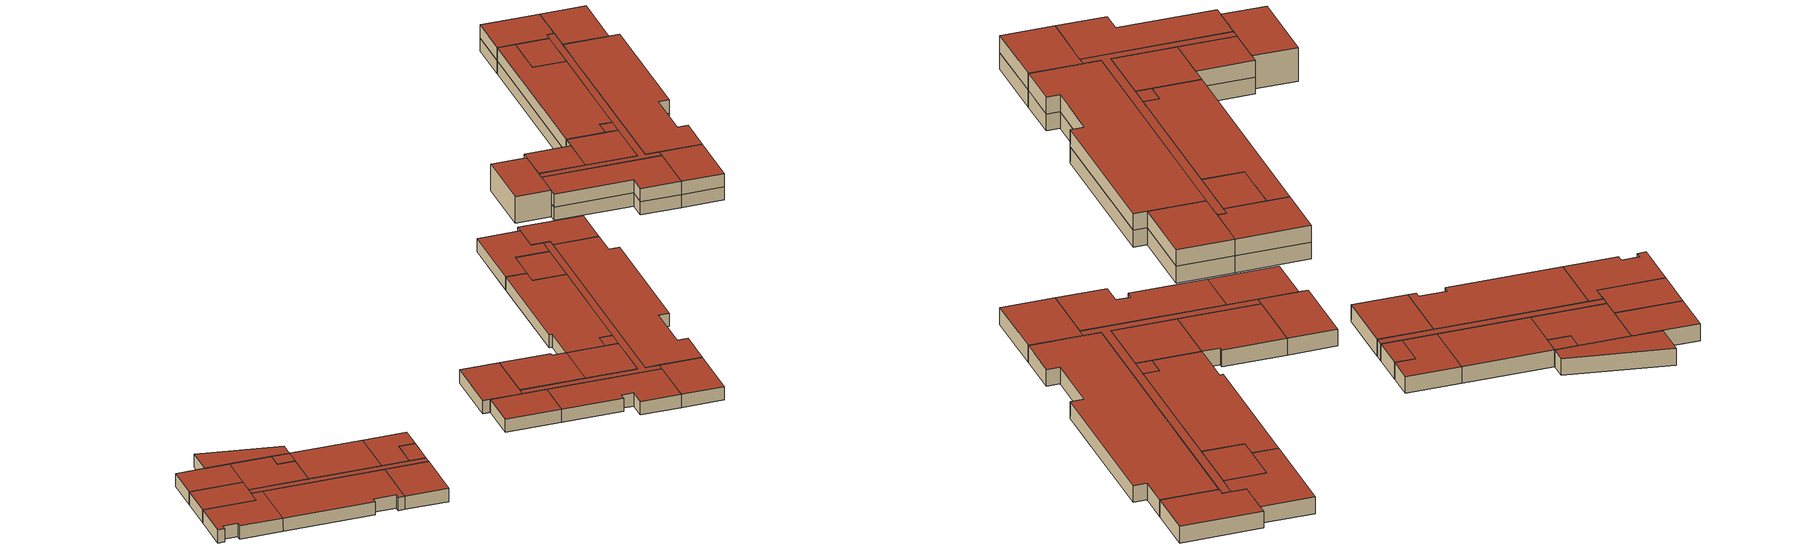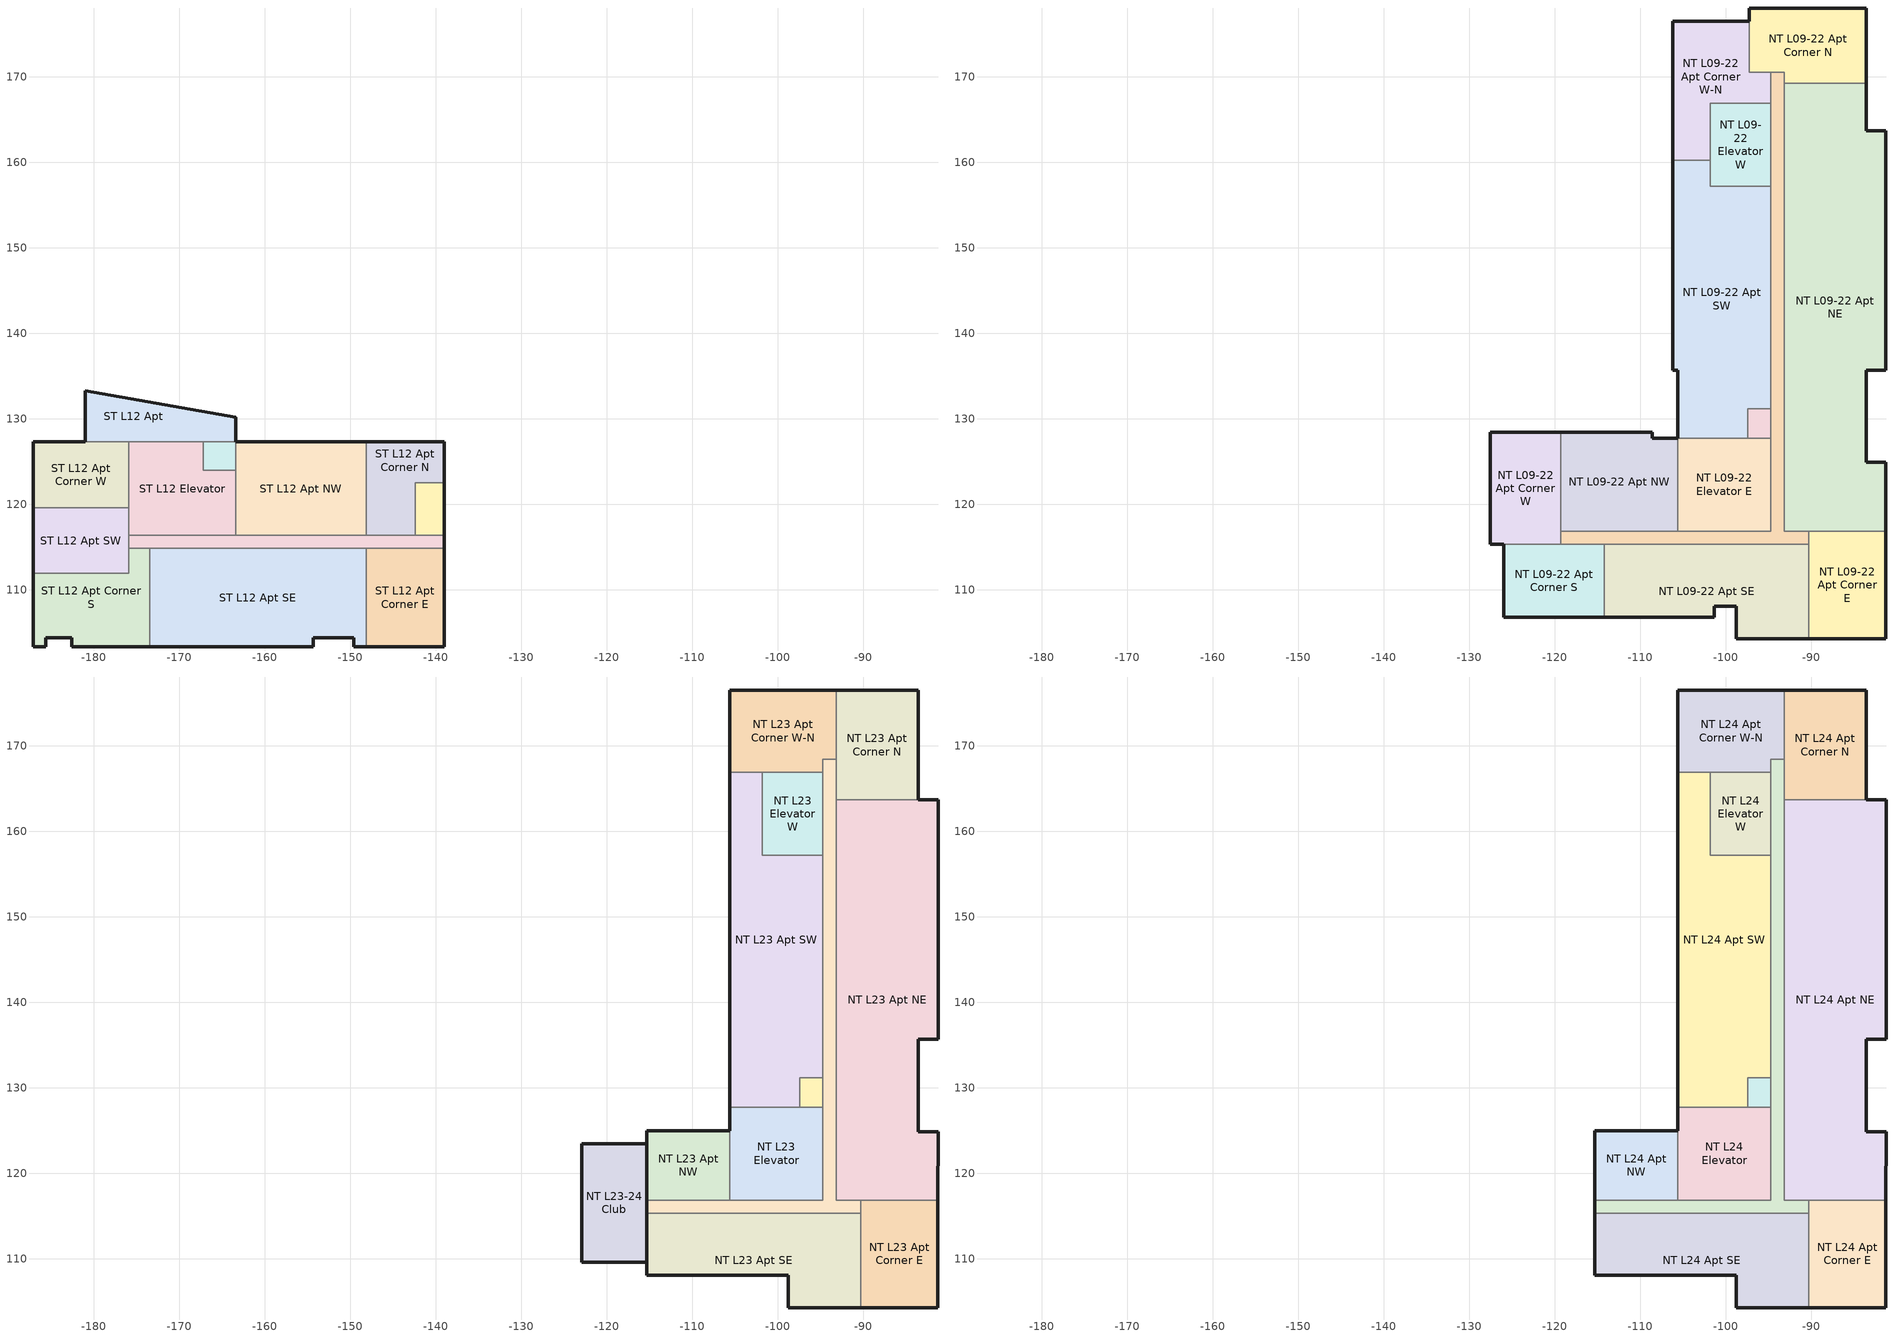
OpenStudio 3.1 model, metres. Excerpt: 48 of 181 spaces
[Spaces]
ST L12 Apt
 floor ground: -181.01,133.27 -163.38,130.18 -163.38,127.27 -181.01,127.27 z35.15
 wall outside: -163.38,127.27 -163.38,130.18 -181.01,133.27 -181.01,127.27 z35.15:38.1
 wall to ST L12 Elec: -167.2,127.27 -163.38,127.27 z35.15:38.1
 wall to ST L12 Elevator: -175.91,127.27 -167.2,127.27 z35.15:38.1
 wall to ST L12 Apt Corner W: -181.01,127.27 -175.91,127.27 z35.15:38.1
 roof outside: -163.38,127.27 -163.38,130.18 -181.01,133.27 -181.01,127.27 z38.1
ST L12 Corridor
 floor ground: -139,116.35 -139,114.82 -175.91,114.82 -175.91,116.35 z35.15
 wall outside: -139,114.82 -139,116.35 z35.15:38.1
 wall to ST L12 Apt Corner E: -148.16,114.82 -139,114.82 z35.15:38.1
 wall to ST L12 Apt SE: -173.48,114.82 -148.16,114.82 z35.15:38.1
 wall to ST L12 Apt Corner S: -175.91,114.82 -173.48,114.82 z35.15:38.1
 wall to ST L12 Apt SW: -175.91,116.35 -175.91,114.82 z35.15:38.1
 wall to ST L12 Elevator: -163.38,116.35 -175.91,116.35 z35.15:38.1
 wall to ST L12 Apt NW: -148.16,116.35 -163.38,116.35 z35.15:38.1
 wall to ST L12 Apt Corner N: -142.43,116.35 -148.16,116.35 z35.15:38.1
 wall to ST L12 Stair Int: -139,116.35 -142.43,116.35 z35.15:38.1
 roof outside: -139,114.82 -139,116.35 -175.91,116.35 -175.91,114.82 z38.1
ST L12 Apt SW
 floor ground: -175.91,119.55 -175.91,111.9 -187.11,111.9 -187.11,119.55 z35.15
 wall outside: -187.11,119.55 -187.11,111.9 z35.15:38.1
 wall to ST L12 Apt Corner W: -175.91,119.55 -187.11,119.55 z35.15:38.1
 wall to ST L12 Elevator: -175.91,116.35 -175.91,119.55 z35.15:38.1
 wall to ST L12 Apt Corner S: -187.11,111.9 -175.91,111.9 -175.91,114.82 z35.15:38.1
 roof outside: -187.11,111.9 -175.91,111.9 -175.91,119.55 -187.11,119.55 z38.1
ST L12 Stair Int
 floor ground: -139,122.5 -139,116.35 -142.43,116.35 -142.43,122.5 z35.15
 wall outside: -139,116.35 -139,122.5 z35.15:38.1
 wall to ST L12 Apt Corner N: -139,122.5 -142.43,122.5 -142.43,116.35 z35.15:38.1
 roof outside: -139,116.35 -139,122.5 -142.43,122.5 -142.43,116.35 z38.1
ST L12 Elec
 floor ground: -167.2,127.27 -163.38,127.27 -163.38,123.95 -167.2,123.95 z35.15
 wall to ST L12 Apt NW: -163.38,123.95 -163.38,127.27 z35.15:38.1
 wall to ST L12 Elevator: -167.2,127.27 -167.2,123.95 -163.38,123.95 z35.15:38.1
 roof outside: -163.38,123.95 -163.38,127.27 -167.2,127.27 -167.2,123.95 z38.1
ST L12 Apt Corner W
 floor ground: -187.11,127.27 -175.91,127.27 -175.91,119.55 -187.11,119.55 z35.15
 wall outside: -181.01,127.27 -187.11,127.27 -187.11,119.55 z35.15:38.1
 wall to ST L12 Elevator: -175.91,119.55 -175.91,127.27 z35.15:38.1
 roof outside: -175.91,119.55 -175.91,127.27 -187.11,127.27 -187.11,119.55 z38.1
ST L12 Apt Corner E
 floor ground: -139,114.82 -139,103.3 -148.16,103.3 -148.16,114.82 z35.15
 wall outside: -148.16,103.3 -139,103.3 -139,114.82 z35.15:38.1
 wall to ST L12 Apt SE: -148.16,114.82 -148.16,103.3 z35.15:38.1
 roof outside: -139,103.3 -139,114.82 -148.16,114.82 -148.16,103.3 z38.1
ST L12 Apt Corner N
 floor ground: -139,127.27 -139,122.5 -142.43,122.5 -142.43,116.35 -148.16,116.35 -148.16,127.27 z35.15
 wall outside: -139,122.5 -139,127.27 -148.16,127.27 z35.15:38.1
 wall to ST L12 Apt NW: -148.16,127.27 -148.16,116.35 z35.15:38.1
 roof outside: -142.43,116.35 -142.43,122.5 -139,122.5 -139,127.27 -148.16,127.27 -148.16,116.35 z38.1
ST L12 Apt NW
 floor ground: -148.16,127.27 -148.16,116.35 -163.38,116.35 -163.38,127.27 z35.15
 wall outside: -148.16,127.27 -163.38,127.27 z35.15:38.1
 wall to ST L12 Elevator: -163.38,123.95 -163.38,116.35 z35.15:38.1
 roof outside: -148.16,116.35 -148.16,127.27 -163.38,127.27 -163.38,116.35 z38.1
ST L12 Apt Corner S
 floor ground: -173.48,114.82 -173.48,103.3 -182.59,103.3 -182.59,104.39 -185.63,104.39 -185.63,103.3 -187.11,103.3 -187.11,111.9 -175.91,111.9 -175.91,114.82 z35.15
 wall outside: -187.11,111.9 -187.11,103.3 -185.63,103.3 -185.63,104.39 -182.59,104.39 -182.59,103.3 -173.48,103.3 z35.15:38.1
 wall to ST L12 Apt SE: -173.48,103.3 -173.48,114.82 z35.15:38.1
 roof outside: -173.48,103.3 -173.48,114.82 -175.91,114.82 -175.91,111.9 -187.11,111.9 -187.11,103.3 -185.63,103.3 -185.63,104.39 -182.59,104.39 -182.59,103.3 z38.1
ST L12 Apt SE
 floor ground: -148.16,114.82 -148.16,103.3 -149.57,103.3 -149.57,104.37 -154.34,104.37 -154.34,103.3 -173.48,103.3 -173.48,114.82 z35.15
 wall outside: -173.48,103.3 -154.34,103.3 -154.34,104.37 -149.57,104.37 -149.57,103.3 -148.16,103.3 z35.15:38.1
 roof outside: -148.16,103.3 -148.16,114.82 -173.48,114.82 -173.48,103.3 -154.34,103.3 -154.34,104.37 -149.57,104.37 -149.57,103.3 z38.1
ST L12 Elevator
 floor ground: -167.2,127.27 -167.2,123.95 -163.38,123.95 -163.38,116.35 -175.91,116.35 -175.91,127.27 z35.15
 roof outside: -163.38,116.35 -163.38,123.95 -167.2,123.95 -167.2,127.27 -175.91,127.27 -175.91,116.35 z38.1
NT L09-22 Apt Corner W-N
 floor ground: -97.26,176.5 -97.26,170.54 -94.72,170.54 -94.72,166.88 -101.84,166.88 -101.84,160.23 -106.21,160.23 -106.21,176.5 z46.28
 wall outside: -97.26,176.5 -106.21,176.5 -106.21,160.23 z46.28:49.23
 wall to NT L09-22 Apt Corner N: -94.72,170.54 -97.26,170.54 -97.26,176.5 z46.28:49.23
 wall to NT L09-22 Corridor: -94.72,166.88 -94.72,170.54 z46.28:49.23
 wall to NT L09-22 Elevator W: -101.84,160.23 -101.84,166.88 -94.72,166.88 z46.28:49.23
 wall to NT L09-22 Apt SW: -106.21,160.23 -101.84,160.23 z46.28:49.23
 roof outside: -101.84,160.23 -101.84,166.88 -94.72,166.88 -94.72,170.54 -97.26,170.54 -97.26,176.5 -106.21,176.5 -106.21,160.23 z49.23
NT L09-22 Apt Corner N
 floor ground: -97.26,178.02 -83.55,178.02 -83.55,169.22 -93.19,169.22 -93.19,170.54 -97.26,170.54 z46.28
 wall outside: -83.55,169.22 -83.55,178.02 -97.26,178.02 -97.26,176.5 z46.28:49.23
 wall to NT L09-22 Corridor: -94.72,170.54 -93.19,170.54 -93.19,169.22 z46.28:49.23
 wall to NT L09-22 Apt NE: -93.19,169.22 -83.55,169.22 z46.28:49.23
 roof outside: -83.55,169.22 -83.55,178.02 -97.26,178.02 -97.26,170.54 -93.19,170.54 -93.19,169.22 z49.23
NT L09-22 Elevator W
 floor ground: -94.72,166.88 -94.72,157.16 -101.84,157.16 -101.84,166.88 z46.28
 wall to NT L09-22 Apt SW: -101.84,160.23 -101.84,157.16 -94.72,157.16 z46.28:49.23
 wall to NT L09-22 Corridor: -94.72,157.16 -94.72,166.88 z46.28:49.23
 roof outside: -94.72,157.16 -94.72,166.88 -101.84,166.88 -101.84,157.16 z49.23
NT L09-22 Apt SE
 floor ground: -114.21,115.31 -90.28,115.31 -90.28,104.26 -98.79,104.26 -98.79,108.07 -101.33,108.07 -101.33,106.78 -114.21,106.78 z46.28
 wall outside: -114.21,106.78 -101.33,106.78 -101.33,108.07 -98.79,108.07 -98.79,104.26 -90.28,104.26 z46.28:49.23
 wall to NT L09-22 Apt Corner S: -114.21,115.31 -114.21,106.78 z46.28:49.23
 wall to NT L09-22 Corridor: -90.28,115.31 -114.21,115.31 z46.28:49.23
 wall to NT L09-22 Apt Corner E: -90.28,104.26 -90.28,115.31 z46.28:49.23
 roof outside: -90.28,104.26 -90.28,115.31 -114.21,115.31 -114.21,106.78 -101.33,106.78 -101.33,108.07 -98.79,108.07 -98.79,104.26 z49.23
NT L09-22 Corridor
 floor ground: -93.19,170.54 -93.19,116.83 -90.28,116.83 -90.28,115.31 -119.28,115.31 -119.28,116.83 -94.72,116.83 -94.72,170.54 z46.28
 wall to NT L09-22 Apt NE: -90.28,116.83 -93.19,116.83 -93.19,169.22 z46.28:49.23
 wall to NT L09-22 Apt Corner E: -90.28,115.31 -90.28,116.83 z46.28:49.23
 wall to NT L09-22 Apt Corner S: -119.28,115.31 -114.21,115.31 z46.28:49.23
 wall to NT L09-22 Apt Corner W: -119.28,116.83 -119.28,115.31 z46.28:49.23
 wall to NT L09-22 Apt NW: -105.6,116.83 -119.28,116.83 z46.28:49.23
 wall to NT L09-22 Elevator E: -94.72,127.73 -94.72,116.83 -105.6,116.83 z46.28:49.23
 wall to NT L09-22 Elec: -94.72,131.14 -94.72,127.73 z46.28:49.23
 wall to NT L09-22 Apt SW: -94.72,157.16 -94.72,131.14 z46.28:49.23
 roof outside: -90.28,115.31 -90.28,116.83 -93.19,116.83 -93.19,170.54 -94.72,170.54 -94.72,116.83 -119.28,116.83 -119.28,115.31 z49.23
NT L09-22 Apt NW
 floor ground: -108.59,128.39 -108.59,127.73 -105.6,127.73 -105.6,116.83 -119.28,116.83 -119.28,128.39 z46.28
 wall outside: -105.6,127.73 -108.59,127.73 -108.59,128.39 -119.28,128.39 z46.28:49.23
 wall to NT L09-22 Apt Corner W: -119.28,128.39 -119.28,116.83 z46.28:49.23
 wall to NT L09-22 Elevator E: -105.6,116.83 -105.6,127.73 z46.28:49.23
 roof outside: -105.6,116.83 -105.6,127.73 -108.59,127.73 -108.59,128.39 -119.28,128.39 -119.28,116.83 z49.23
NT L09-22 Elevator E
 floor ground: -94.72,127.73 -94.72,116.83 -105.6,116.83 -105.6,127.73 z46.28
 wall to NT L09-22 Apt SW: -97.46,127.73 -105.6,127.73 z46.28:49.23
 wall to NT L09-22 Elec: -94.72,127.73 -97.46,127.73 z46.28:49.23
 roof outside: -94.72,116.83 -94.72,127.73 -105.6,127.73 -105.6,116.83 z49.23
NT L09-22 Apt NE
 floor ground: -83.55,169.22 -83.55,163.64 -81.27,163.64 -81.27,135.65 -83.55,135.65 -83.55,124.88 -81.27,124.88 -81.27,116.83 -93.19,116.83 -93.19,169.22 z46.28
 wall outside: -81.27,116.83 -81.27,124.88 -83.55,124.88 -83.55,135.65 -81.27,135.65 -81.27,163.64 -83.55,163.64 -83.55,169.22 z46.28:49.23
 wall to NT L09-22 Apt Corner E: -90.28,116.83 -81.27,116.83 z46.28:49.23
 roof outside: -81.27,116.83 -81.27,124.88 -83.55,124.88 -83.55,135.65 -81.27,135.65 -81.27,163.64 -83.55,163.64 -83.55,169.22 -93.19,169.22 -93.19,116.83 z49.23
NT L09-22 Apt SW
 floor ground: -101.84,160.23 -101.84,157.16 -94.72,157.16 -94.72,131.14 -97.46,131.14 -97.46,127.73 -105.6,127.73 -105.6,135.65 -106.21,135.65 -106.21,160.23 z46.28
 wall outside: -106.21,160.23 -106.21,135.65 -105.6,135.65 -105.6,127.73 z46.28:49.23
 wall to NT L09-22 Elec: -97.46,127.73 -97.46,131.14 -94.72,131.14 z46.28:49.23
 roof outside: -97.46,127.73 -97.46,131.14 -94.72,131.14 -94.72,157.16 -101.84,157.16 -101.84,160.23 -106.21,160.23 -106.21,135.65 -105.6,135.65 -105.6,127.73 z49.23
NT L09-22 Elec
 floor ground: -94.72,131.14 -94.72,127.73 -97.46,127.73 -97.46,131.14 z46.28
 roof outside: -94.72,127.73 -94.72,131.14 -97.46,131.14 -97.46,127.73 z49.23
NT L09-22 Apt Corner W
 floor ground: -119.28,128.39 -119.28,115.31 -127.54,115.31 -127.54,128.39 z46.28
 wall outside: -119.28,128.39 -127.54,128.39 -127.54,115.31 -125.97,115.31 z46.28:49.23
 wall to NT L09-22 Apt Corner S: -125.97,115.31 -119.28,115.31 z46.28:49.23
 roof outside: -119.28,115.31 -119.28,128.39 -127.54,128.39 -127.54,115.31 z49.23
NT L09-22 Apt Corner E
 floor ground: -81.27,116.83 -81.27,104.26 -90.28,104.26 -90.28,116.83 z46.28
 wall outside: -90.28,104.26 -81.27,104.26 -81.27,116.83 z46.28:49.23
 roof outside: -81.27,104.26 -81.27,116.83 -90.28,116.83 -90.28,104.26 z49.23
NT L09-22 Apt Corner S
 floor ground: -114.21,115.31 -114.21,106.78 -125.97,106.78 -125.97,115.31 z46.28
 wall outside: -125.97,115.31 -125.97,106.78 -114.21,106.78 z46.28:49.23
 roof outside: -114.21,106.78 -114.21,115.31 -125.97,115.31 -125.97,106.78 z49.23
NT L23 Apt SE
 floor ground: -90.28,115.31 -90.28,104.26 -98.79,104.26 -98.79,108.07 -115.35,108.07 -115.35,115.31 z91.08
 wall outside: -115.35,115.31 -115.35,109.59 -115.35,108.07 -98.79,108.07 -98.79,104.26 -90.28,104.26 z91.08:94.03
 wall to NT L23 Corridor: -90.28,115.31 -115.35,115.31 z91.08:94.03
 wall to NT L23 Apt Corner E: -90.28,104.26 -90.28,115.31 z91.08:94.03
NT L23 Apt Corner E
 floor ground: -81.27,116.83 -81.27,104.26 -90.28,104.26 -90.28,116.83 z91.08
 wall outside: -90.28,104.26 -81.27,104.26 -81.27,116.83 z91.08:94.03
 wall to NT L23 Corridor: -90.28,116.83 -90.28,115.31 z91.08:94.03
 wall to NT L23 Apt NE: -81.27,116.83 -90.28,116.83 z91.08:94.03
NT L23-24 Club
 floor ground: -115.35,123.46 -115.35,109.59 -122.92,109.59 -122.92,123.46 z91.08
 wall outside: -115.35,123.46 -122.92,123.46 -122.92,109.59 -115.35,109.59 z91.08:96.98; -115.35,109.59,96.98 -115.35,109.59,91.08 -115.35,115.31,91.08 -115.35,115.31,94.03 -115.35,123.46,94.03 -115.35,123.46,96.98
 wall to NT L23 Corridor: -115.35,115.31 -115.35,116.83 z91.08:94.03
 wall to NT L23 Apt NW: -115.35,116.83 -115.35,123.46 z91.08:94.03
 roof outside: -115.35,109.59 -115.35,123.46 -122.92,123.46 -122.92,109.59 z96.98
NT L23 Corridor
 floor ground: -93.19,168.42 -93.19,116.83 -90.28,116.83 -90.28,115.31 -115.35,115.31 -115.35,116.83 -94.72,116.83 -94.72,168.42 z91.08
 wall to NT L23 Apt NW: -105.6,116.83 -115.35,116.83 z91.08:94.03
 wall to NT L23 Elevator: -94.72,127.73 -94.72,116.83 -105.6,116.83 z91.08:94.03
 wall to NT L23 Elec: -94.72,131.14 -94.72,127.73 z91.08:94.03
 wall to NT L23 Apt SW: -94.72,157.16 -94.72,131.14 z91.08:94.03
 wall to NT L23 Elevator W: -94.72,166.88 -94.72,157.16 z91.08:94.03
 wall to NT L23 Apt Corner W-N: -93.19,168.42 -94.72,168.42 -94.72,166.88 z91.08:94.03
 wall to NT L23 Apt Corner N: -93.19,163.65 -93.19,168.42 z91.08:94.03
 wall to NT L23 Apt NE: -90.28,116.83 -93.19,116.83 -93.19,163.65 z91.08:94.03
NT L23 Apt NW
 floor ground: -105.6,124.99 -105.6,116.83 -115.35,116.83 -115.35,124.99 z91.08
 wall outside: -105.6,124.99 -115.35,124.99 -115.35,123.46 z91.08:94.03
 wall to NT L23 Elevator: -105.6,116.83 -105.6,124.99 z91.08:94.03
NT L23 Elevator
 floor ground: -94.72,127.73 -94.72,116.83 -105.6,116.83 -105.6,127.73 z91.08
 wall outside: -105.6,127.73 -105.6,124.99 z91.08:94.03
 wall to NT L23 Apt SW: -97.46,127.73 -105.6,127.73 z91.08:94.03
 wall to NT L23 Elec: -94.72,127.73 -97.46,127.73 z91.08:94.03
NT L23 Apt NE
 floor ground: -93.19,163.65 -81.27,163.64 -81.27,135.65 -83.55,135.65 -83.55,124.83 -81.27,124.83 -81.27,116.83 -93.19,116.83 z91.08
 wall outside: -81.27,116.83 -81.27,124.83 -83.55,124.83 -83.55,135.65 -81.27,135.65 -81.27,163.64 -83.55,163.64 z91.08:94.03
 wall to NT L23 Apt Corner N: -83.55,163.64 -93.19,163.65 z91.08:94.03
NT L23 Apt SW
 floor ground: -101.84,166.88 -101.84,157.16 -94.72,157.16 -94.72,131.14 -97.46,131.14 -97.46,127.73 -105.6,127.73 -105.6,166.88 z91.08
 wall outside: -105.6,166.88 -105.6,127.73 z91.08:94.03
 wall to NT L23 Apt Corner W-N: -101.84,166.88 -105.6,166.88 z91.08:94.03
 wall to NT L23 Elevator W: -94.72,157.16 -101.84,157.16 -101.84,166.88 z91.08:94.03
 wall to NT L23 Elec: -97.46,127.73 -97.46,131.14 -94.72,131.14 z91.08:94.03
NT L23 Elec
 floor ground: -94.72,131.14 -94.72,127.73 -97.46,127.73 -97.46,131.14 z91.08
NT L23 Elevator W
 floor ground: -94.72,166.88 -94.72,157.16 -101.84,157.16 -101.84,166.88 z91.08
 wall to NT L23 Apt Corner W-N: -94.72,166.88 -101.84,166.88 z91.08:94.03
NT L23 Apt Corner N
 floor ground: -83.55,176.5 -83.55,163.64 -93.19,163.65 -93.19,176.5 z91.08
 wall outside: -83.55,163.64 -83.55,176.5 -93.19,176.5 z91.08:94.03
 wall to NT L23 Apt Corner W-N: -93.19,176.5 -93.19,168.42 z91.08:94.03
NT L23 Apt Corner W-N
 floor ground: -93.19,176.5 -93.19,168.42 -94.72,168.42 -94.72,166.88 -105.6,166.88 -105.6,176.5 z91.08
 wall outside: -93.19,176.5 -105.6,176.5 -105.6,166.88 z91.08:94.03
NT L24 Apt SE
 floor to NT L23 Apt SE: -90.28,115.31 -90.28,104.26 -98.79,104.26 -98.79,108.07 -115.35,108.07 -115.35,115.31 z94.03
 wall outside: -115.35,115.31 -115.35,109.59 -115.35,108.07 -98.79,108.07 -98.79,104.26 -90.28,104.26 z94.03:96.98
 wall to NT L24 Corridor: -90.28,115.31 -115.35,115.31 z94.03:96.98
 wall to NT L24 Apt Corner E: -90.28,104.26 -90.28,115.31 z94.03:96.98
 roof outside: -90.28,104.26 -90.28,115.31 -115.35,115.31 -115.35,108.07 -98.79,108.07 -98.79,104.26 z96.98
NT L24 Apt Corner E
 floor to NT L23 Apt Corner E: -81.27,116.83 -81.27,104.26 -90.28,104.26 -90.28,116.83 z94.03
 wall outside: -90.28,104.26 -81.27,104.26 -81.27,116.83 z94.03:96.98
 wall to NT L24 Corridor: -90.28,116.83 -90.28,115.31 z94.03:96.98
 wall to NT L24 Apt NE: -81.27,116.83 -90.28,116.83 z94.03:96.98
 roof outside: -81.27,104.26 -81.27,116.83 -90.28,116.83 -90.28,104.26 z96.98
NT L24 Corridor
 floor to NT L23 Corridor: -93.19,168.42 -93.19,116.83 -90.28,116.83 -90.28,115.31 -115.35,115.31 -115.35,116.83 -94.72,116.83 -94.72,168.42 z94.03
 wall outside: -115.35,116.83 -115.35,115.31 z94.03:96.98
 wall to NT L24 Apt NW: -105.6,116.83 -115.35,116.83 z94.03:96.98
 wall to NT L24 Elevator: -94.72,127.73 -94.72,116.83 -105.6,116.83 z94.03:96.98
 wall to NT L24 Elec: -94.72,131.14 -94.72,127.73 z94.03:96.98
 wall to NT L24 Apt SW: -94.72,157.16 -94.72,131.14 z94.03:96.98
 wall to NT L24 Elevator W: -94.72,166.88 -94.72,157.16 z94.03:96.98
 wall to NT L24 Apt Corner W-N: -93.19,168.42 -94.72,168.42 -94.72,166.88 z94.03:96.98
 wall to NT L24 Apt Corner N: -93.19,163.65 -93.19,168.42 z94.03:96.98
 wall to NT L24 Apt NE: -90.28,116.83 -93.19,116.83 -93.19,163.65 z94.03:96.98
 roof outside: -90.28,115.31 -90.28,116.83 -93.19,116.83 -93.19,168.42 -94.72,168.42 -94.72,116.83 -115.35,116.83 -115.35,115.31 z96.98
NT L24 Apt NW
 floor to NT L23 Apt NW: -115.35,124.99 -105.6,124.99 -105.6,116.83 -115.35,116.83 z94.03
 wall outside: -105.6,124.99 -115.35,124.99 -115.35,123.46 -115.35,116.83 z94.03:96.98
 wall to NT L24 Elevator: -105.6,116.83 -105.6,124.99 z94.03:96.98
 roof outside: -105.6,116.83 -105.6,124.99 -115.35,124.99 -115.35,116.83 z96.98
NT L24 Elevator
 floor to NT L23 Elevator: -94.72,127.73 -94.72,116.83 -105.6,116.83 -105.6,127.73 z94.03
 wall outside: -105.6,127.73 -105.6,124.99 z94.03:96.98
 wall to NT L24 Apt SW: -97.46,127.73 -105.6,127.73 z94.03:96.98
 wall to NT L24 Elec: -94.72,127.73 -97.46,127.73 z94.03:96.98
 roof outside: -94.72,116.83 -94.72,127.73 -105.6,127.73 -105.6,116.83 z96.98
NT L24 Apt NE
 floor to NT L23 Apt NE: -93.19,163.65 -81.27,163.64 -81.27,135.65 -83.55,135.65 -83.55,124.83 -81.27,124.83 -81.27,116.83 -93.19,116.83 z94.03
 wall outside: -81.27,116.83 -81.27,124.83 -83.55,124.83 -83.55,135.65 -81.27,135.65 -81.27,163.64 -83.55,163.64 z94.03:96.98
 wall to NT L24 Apt Corner N: -83.55,163.64 -93.19,163.65 z94.03:96.98
 roof outside: -81.27,116.83 -81.27,124.83 -83.55,124.83 -83.55,135.65 -81.27,135.65 -81.27,163.64 -93.19,163.65 -93.19,116.83 z96.98
NT L24 Apt SW
 floor to NT L23 Apt SW: -101.84,166.88 -101.84,157.16 -94.72,157.16 -94.72,131.14 -97.46,131.14 -97.46,127.73 -105.6,127.73 -105.6,166.88 z94.03
 wall outside: -105.6,166.88 -105.6,127.73 z94.03:96.98
 wall to NT L24 Apt Corner W-N: -101.84,166.88 -105.6,166.88 z94.03:96.98
 wall to NT L24 Elevator W: -94.72,157.16 -101.84,157.16 -101.84,166.88 z94.03:96.98
 wall to NT L24 Elec: -97.46,127.73 -97.46,131.14 -94.72,131.14 z94.03:96.98
 roof outside: -97.46,127.73 -97.46,131.14 -94.72,131.14 -94.72,157.16 -101.84,157.16 -101.84,166.88 -105.6,166.88 -105.6,127.73 z96.98
NT L24 Elec
 floor to NT L23 Elec: -94.72,131.14 -94.72,127.73 -97.46,127.73 -97.46,131.14 z94.03
 roof outside: -94.72,127.73 -94.72,131.14 -97.46,131.14 -97.46,127.73 z96.98
NT L24 Elevator W
 floor to NT L23 Elevator W: -101.84,166.88 -94.72,166.88 -94.72,157.16 -101.84,157.16 z94.03
 wall to NT L24 Apt Corner W-N: -94.72,166.88 -101.84,166.88 z94.03:96.98
 roof outside: -94.72,157.16 -94.72,166.88 -101.84,166.88 -101.84,157.16 z96.98
NT L24 Apt Corner N
 floor to NT L23 Apt Corner N: -83.55,176.5 -83.55,163.64 -93.19,163.65 -93.19,176.5 z94.03
 wall outside: -83.55,163.64 -83.55,176.5 -93.19,176.5 z94.03:96.98
 wall to NT L24 Apt Corner W-N: -93.19,176.5 -93.19,168.42 z94.03:96.98
 roof outside: -83.55,163.64 -83.55,176.5 -93.19,176.5 -93.19,163.65 z96.98
NT L24 Apt Corner W-N
 floor to NT L23 Apt Corner W-N: -93.19,176.5 -93.19,168.42 -94.72,168.42 -94.72,166.88 -105.6,166.88 -105.6,176.5 z94.03
 wall outside: -93.19,176.5 -105.6,176.5 -105.6,166.88 z94.03:96.98
 roof outside: -94.72,166.88 -94.72,168.42 -93.19,168.42 -93.19,176.5 -105.6,176.5 -105.6,166.88 z96.98
[Building]
Building 1: Space Type=90.1-2007 - MidriseApartment - Apartment; Default Construction Set=90.1-2007 - CZ5-6 - MidriseApartment
[ClimateZones]
Climate Zone Institution Name 1=ASHRAE; Climate Zone Document Name 1=ANSI/ASHRAE Standard 169; Climate Zone Document Year 1=2006; Climate Zone Institution Name 2=CEC; Climate Zone Document Name 2=California Climate Zone Descriptions; Climate Zone Document Year 2=1995
[Site]
Site 1: Latitude {deg}=39.83; Longitude {deg}=-104.65; Time Zone {hr}=-7; Elevation {m}=1650
[SizingPeriod:DesignDay] Barometric Pressure {Pa}=83011; Sky Clearness=0; Rain Indicator=0; Snow Indicator=0; Day of Month=21; Daylight Saving Time Indicator=0; Dry-Bulb Temperature Range Modifier Type=DefaultMultipliers
Name | Maximum Dry-Bulb Temperature {C} | Daily Dry-Bulb Temperature Range {deltaC} | Humidity Indicating Conditions at Maximum Dry-Bulb | Wind Speed {m/s} | Wind Direction {deg} | Month | Day Type | Humidity Indicating Type | Solar Model Indicator | ASHRAE Taub | ASHRAE Taud
Denver Intl Ap Ann Clg .4% Condns WB=>MDB | 27.3 | 15.2 | 18.3 | 4.2 | 80 | 7 | SummerDesignDay | Wetbulb | ASHRAETau | 0.424 | 2.012
Denver Intl Ap Ann Clg .4% Condns DP=>MDB | 19.9 | 15.2 | 16 | 4.2 | 80 | 7 | SummerDesignDay | Dewpoint | ASHRAETau | 0.424 | 2.012
Denver Intl Ap Ann Htg 99.6% Condns DB | -17.4 | 0 | -17.4 | 3.3 | 160 | 12 | WinterDesignDay | Wetbulb | ASHRAEClearSky
Denver Intl Ap Ann Htg Wind 99.6% Condns WS=>MCDB | 1.8 | 0 | 1.8 | 14.1 | 160 | 12 | WinterDesignDay | Wetbulb | ASHRAEClearSky
Denver Intl Ap Ann Clg .4% Condns Enth=>MDB | 27 | 15.2 | 58300 | 4.2 | 80 | 7 | SummerDesignDay | Enthalpy | ASHRAETau | 0.424 | 2.012
Denver Intl Ap Ann Clg .4% Condns DB=>MWB | 34.6 | 15.2 | 15.7 | 4.2 | 80 | 7 | SummerDesignDay | Wetbulb | ASHRAETau | 0.424 | 2.012
Denver Intl Ap Ann Hum_n 99.6% Condns DP=>MCDB | -11.7 | 0 | -21.5 | 3.3 | 160 | 12 | WinterDesignDay | Dewpoint | ASHRAEClearSky
[DefaultConstructionSet]
90.1-2007 - CZ5-6 - MidriseApartment: Default Exterior Surface Constructions=Default Surface Constructions 22; Default Interior Surface Constructions=Default Surface Constructions 23; Default Ground Contact Surface Constructions=Default Surface Constructions 24; Default Exterior SubSurface Constructions=Default Sub Surface Constructions 15; Default Interior SubSurface Constructions=Default Sub Surface Constructions 16; Interior Partition Construction=Interior Partition
[DefaultSurfaceConstructions]
Name | Floor Construction | Wall Construction | Roof Ceiling Construction
Default Surface Constructions 22 | ExtSlabCarpet 4in ClimateZone 1-8 | ASHRAE 90.1-2007 ExtWall SteelFrame ClimateZone alt-res 2-6 | ASHRAE 90.1-2007 ExtRoof IEAD ClimateZone 2-8
Default Surface Constructions 23 | Interior Floor | Interior Wall | Interior Ceiling
Default Surface Constructions 24 | ExtSlabCarpet 4in ClimateZone 1-8 | ExtSlabCarpet 4in ClimateZone 1-8 | ExtSlabCarpet 4in ClimateZone 1-8
[Construction]
ExtSlabCarpet 4in ClimateZone 1-8: MAT-CC05 4 HW CONCRETE, CP02 CARPET PAD
Interior Floor: F16 Acoustic tile, F05 Ceiling air space resistance, M11 100mm lightweight concrete
Interior Wall: G01a 19mm gypsum board, F04 Wall air space resistance, G01a 19mm gypsum board
Interior Ceiling: M11 100mm lightweight concrete, F05 Ceiling air space resistance, F16 Acoustic tile
Exterior Door: F08 Metal surface, I01 25mm insulation board
Interior Window: Clear 3mm
Interior Door; Interior Partition: G05 25mm wood
ASHRAE 90.1-2007 ExtWall SteelFrame ClimateZone alt-res 2-6: Wood Siding, Steel Frame Wall Insulation R-13.81 IP, 1/2IN Gypsum
ASHRAE 90.1-2007 ExtRoof IEAD ClimateZone 2-8: Roof Membrane, IEAD Roof Insulation R-19.72 IP, Metal Decking
ASHRAE 90.1-2007 ExtWindow Metal ClimateZone 4-6: Fixed Window 3.12/0.40/0.31
[Material] Thermal Absorptance=0.9
Name | Roughness | Thickness {m} | Conductivity {W/m-K} | Density {kg/m3} | Specific Heat {J/kg-K} | Solar Absorptance | Visible Absorptance
MAT-CC05 4 HW CONCRETE | Rough | 0.1016 | 1.311 | 2240 | 836.8 | 0.85 | 0.85
1/2IN Gypsum | Smooth | 0.0127 | 0.16 | 784.9 | 830 | 0.4 | 0.4
Roof Membrane | VeryRough | 0.0095 | 0.16 | 1121.29 | 1460 | 0.7 | 0.7
Metal Decking | MediumSmooth | 0.0015 | 45.006 | 7680 | 418.4 | 0.6 | 0.6
F16 Acoustic tile | MediumSmooth | 0.0191 | 0.06 | 368 | 590 | 0.3 | 0.3
M11 100mm lightweight concrete | MediumRough | 0.1016 | 0.53 | 1280 | 840 | 0.5 | 0.5
G01a 19mm gypsum board | MediumSmooth | 0.019 | 0.16 | 800 | 1090 | 0.4 | 0.4
F08 Metal surface | Smooth | 0.0008 | 45.28 | 7824 | 500 | 0.7 | 0.7
I01 25mm insulation board | MediumRough | 0.0254 | 0.03 | 43 | 1210 | 0.6 | 0.6
G05 25mm wood | MediumSmooth | 0.0254 | 0.15 | 608 | 1630 | 0.5 | 0.5
Wood Siding | MediumSmooth | 0.01 | 0.11 | 544.62 | 1210 | 0.78 | 0.78
Steel Frame Wall Insulation R-13.81 IP | MediumRough | 0.119155 | 0.049 | 265 | 836.8 | 0.7 | 0.7
IEAD Roof Insulation R-19.72 IP | MediumRough | 0.170137 | 0.049 | 265 | 836.8 | 0.7 | 0.7
[Material:NoMass]
CP02 CARPET PAD: Roughness=Smooth; Thermal Resistance {m2-K/W}=0.1; Thermal Absorptance=0.9; Solar Absorptance=0.8; Visible Absorptance=0.8
[Material:AirGap]
Name | Thermal Resistance {m2-K/W}
F05 Ceiling air space resistance | 0.18
F04 Wall air space resistance | 0.15
[DefaultSubSurfaceConstructions]
Name | Fixed Window Construction | Operable Window Construction | Door Construction | Tubular Daylight Dome Construction | Tubular Daylight Diffuser Construction
Default Sub Surface Constructions 15 | ASHRAE 90.1-2007 ExtWindow Metal ClimateZone 4-6 | ASHRAE 90.1-2007 ExtWindow Metal ClimateZone 4-6 | Exterior Door | Interior Window | Interior Window
Default Sub Surface Constructions 16 | Interior Window | Interior Window | Interior Door
[WindowMaterial:Glazing]
Clear 3mm: Optical Data Type=SpectralAverage; Thickness {m}=0.003; Solar Transmittance at Normal Incidence=0.837; Front Side Solar Reflectance at Normal Incidence=0.075; Back Side Solar Reflectance at Normal Incidence=0; Visible Transmittance at Normal Incidence=0.898; Front Side Visible Reflectance at Normal Incidence=0.081; Back Side Visible Reflectance at Normal Incidence=0; Infrared Transmittance at Normal Incidence=0; Front Side Infrared Hemispherical Emissivity=0.84; Back Side Infrared Hemispherical Emissivity=0.84; Conductivity {W/m-K}=0.9; Dirt Correction Factor for Solar and Visible Transmittance=1; Solar Diffusing=No
[WindowMaterial:SimpleGlazingSystem]
Fixed Window 3.12/0.40/0.31: U-Factor {W/m2-K}=3.12304; Solar Heat Gain Coefficient=0.4; Visible Transmittance=0.31
[SpaceType]
90.1-2007 - MidriseApartment - Apartment: Default Schedule Set=90.1-2007 - MidriseApartment - Apartment Schedule Set; Standards Building Type=MidriseApartment; Standards Space Type=Apartment
[DefaultScheduleSet]
90.1-2007 - MidriseApartment - Apartment Schedule Set: Number of People Schedule=MidriseApartment Apartment Occ; People Activity Level Schedule=MidriseApartment Activity; Lighting Schedule=MidriseApartment Apartment Light; Electric Equipment Schedule=MidriseApartment Apartment Equip; Infiltration Schedule=MidriseApartment Infil
[Lights:Definition]
90.1-2007 - MidriseApartment - Apartment Lights Definition: Design Level Calculation Method=Watts/Area; Watts per Space Floor Area {W/m2}=11.8403
[Lights]
90.1-2007 - MidriseApartment - Apartment Lights: Lights Definition=90.1-2007 - MidriseApartment - Apartment Lights Definition; Space or SpaceType=90.1-2007 - MidriseApartment - Apartment
[People:Definition]
90.1-2007 - MidriseApartment - Apartment People Definition: Number of People Calculation Method=People/Area; People per Space Floor Area {person/m2}=0.0283091; Fraction Radiant=0.3
[People]
90.1-2007 - MidriseApartment - Apartment People: People Definition=90.1-2007 - MidriseApartment - Apartment People Definition; Space or SpaceType=90.1-2007 - MidriseApartment - Apartment
[SpaceInfiltration:DesignFlowRate]
90.1-2007 - MidriseApartment - Apartment Infiltration: Space or SpaceType=90.1-2007 - MidriseApartment - Apartment; Design Flow Rate Calculation Method=Flow/ExteriorArea; Flow per Exterior Surface Area {m3/s-m2}=0.000226568
[ElectricEquipment:Definition]
90.1-2007 - MidriseApartment - Apartment Electric Equipment Definition: Design Level Calculation Method=Watts/Area; Watts per Space Floor Area {W/m2}=3.87501
[ElectricEquipment]
90.1-2007 - MidriseApartment - Apartment Electric Equipment: Electric Equipment Definition=90.1-2007 - MidriseApartment - Apartment Electric Equipment Definition; Space or SpaceType=90.1-2007 - MidriseApartment - Apartment
[BuildingStory] Nominal Z Coordinate {m}=0; Nominal Floor to Floor Height {m}=2.9464
Building Story 9; Building Story 13; Building Story 14
[Space]
Name | Building Story | Thermal Zone
NT L23 Apt SE | Building Story 14 | Thermal Zone 3
NT L23 Apt Corner E | Building Story 14 | Thermal Zone 81
NT L23-24 Club | Building Story 14 | Thermal Zone 119
NT L23 Corridor | Building Story 14 | Thermal Zone 115
NT L23 Apt NW | Building Story 14 | Thermal Zone 158
NT L23 Elevator | Building Story 14 | Thermal Zone 107
NT L23 Apt NE | Building Story 14 | Thermal Zone 7
NT L23 Apt SW | Building Story 14 | Thermal Zone 108
NT L23 Elec | Building Story 14 | Thermal Zone 120
NT L23 Elevator W | Building Story 14 | Thermal Zone 105
NT L23 Apt Corner N | Building Story 14 | Thermal Zone 25
NT L23 Apt Corner W-N | Building Story 14 | Thermal Zone 33
NT L09-22 Apt Corner W-N | Building Story 13 | Thermal Zone 133
NT L09-22 Apt Corner N | Building Story 13 | Thermal Zone 30
NT L09-22 Elevator W | Building Story 13 | Thermal Zone 74
NT L09-22 Apt SE | Building Story 13 | Thermal Zone 47
NT L09-22 Corridor | Building Story 13 | Thermal Zone 11
NT L09-22 Apt NW | Building Story 13 | Thermal Zone 135
NT L09-22 Elevator E | Building Story 13 | Thermal Zone 176
NT L09-22 Apt NE | Building Story 13 | Thermal Zone 113
NT L09-22 Apt SW | Building Story 13 | Thermal Zone 56
NT L09-22 Elec | Building Story 13 | Thermal Zone 175
NT L09-22 Apt Corner W | Building Story 13 | Thermal Zone 181
NT L09-22 Apt Corner E | Building Story 13 | Thermal Zone 37
NT L09-22 Apt Corner S | Building Story 13 | Thermal Zone 180
ST L12 Apt | Building Story 9 | Thermal Zone 161
ST L12 Corridor | Building Story 9 | Thermal Zone 55
ST L12 Apt SW | Building Story 9 | Thermal Zone 171
ST L12 Stair Int | Building Story 9 | Thermal Zone 83
ST L12 Elec | Building Story 9 | Thermal Zone 103
ST L12 Apt Corner W | Building Story 9 | Thermal Zone 100
ST L12 Apt Corner E | Building Story 9 | Thermal Zone 178
ST L12 Apt Corner N | Building Story 9 | Thermal Zone 114
ST L12 Apt NW | Building Story 9 | Thermal Zone 22
ST L12 Apt Corner S | Building Story 9 | Thermal Zone 139
ST L12 Apt SE | Building Story 9 | Thermal Zone 67
ST L12 Elevator | Building Story 9 | Thermal Zone 21
NT L24 Apt SE | Building Story 14 | Thermal Zone 104
NT L24 Apt Corner E | Building Story 14 | Thermal Zone 71
NT L24 Corridor | Building Story 14 | Thermal Zone 57
NT L24 Apt NW | Building Story 14 | Thermal Zone 148
NT L24 Elevator | Building Story 14 | Thermal Zone 44
NT L24 Apt NE | Building Story 14 | Thermal Zone 5
NT L24 Apt SW | Building Story 14 | Thermal Zone 142
NT L24 Elec | Building Story 14 | Thermal Zone 123
NT L24 Elevator W | Building Story 14 | Thermal Zone 49
NT L24 Apt Corner N | Building Story 14 | Thermal Zone 134
NT L24 Apt Corner W-N | Building Story 14 | Thermal Zone 94
[ThermalZone] Use Ideal Air Loads=Yes
Thermal Zone 3; Thermal Zone 5; Thermal Zone 7; Thermal Zone 11; Thermal Zone 21; Thermal Zone 22; Thermal Zone 25; Thermal Zone 30; Thermal Zone 33; Thermal Zone 37; Thermal Zone 44; Thermal Zone 47; Thermal Zone 49; Thermal Zone 55; Thermal Zone 56; Thermal Zone 57; Thermal Zone 67; Thermal Zone 71; Thermal Zone 74; Thermal Zone 81; Thermal Zone 83; Thermal Zone 94; Thermal Zone 100; Thermal Zone 103; Thermal Zone 104; Thermal Zone 105; Thermal Zone 107; Thermal Zone 108; Thermal Zone 113; Thermal Zone 114; Thermal Zone 115; Thermal Zone 119; Thermal Zone 120; Thermal Zone 123; Thermal Zone 133; Thermal Zone 134; Thermal Zone 135; Thermal Zone 139; Thermal Zone 142; Thermal Zone 148; Thermal Zone 158; Thermal Zone 161; Thermal Zone 171; Thermal Zone 175; Thermal Zone 176; Thermal Zone 178; Thermal Zone 180; Thermal Zone 181
[Sizing:Zone] Zone Cooling Design Supply Air Temperature Input Method=SupplyAirTemperature; Zone Cooling Design Supply Air Temperature {C}=14; Zone Cooling Design Supply Air Temperature Difference {deltaC}=11.11; Zone Heating Design Supply Air Temperature Input Method=SupplyAirTemperature; Zone Heating Design Supply Air Temperature {C}=40; Zone Heating Design Supply Air Temperature Difference {deltaC}=11.11; Zone Cooling Design Supply Air Humidity Ratio {kg-H2O/kg-air}=0.0085; Zone Heating Design Supply Air Humidity Ratio {kg-H2O/kg-air}=0.008; Cooling Design Air Flow Method=DesignDay; Heating Design Air Flow Method=DesignDay; Account for Dedicated Outdoor Air System=No; Dedicated Outdoor Air System Control Strategy=NeutralSupplyAir; Dedicated Outdoor Air Low Setpoint Temperature for Design {C}=Autosize; Dedicated Outdoor Air High Setpoint Temperature for Design {C}=Autosize
Thermal Zone 144; Thermal Zone 145; Thermal Zone 146; Thermal Zone 147; Thermal Zone 148; Thermal Zone 149; Thermal Zone 150; Thermal Zone 151; Thermal Zone 152; Thermal Zone 153; Thermal Zone 154; Thermal Zone 155; Thermal Zone 156; Thermal Zone 157; Thermal Zone 158; Thermal Zone 159; Thermal Zone 160; Thermal Zone 161; Thermal Zone 162; Thermal Zone 163; Thermal Zone 164; Thermal Zone 165; Thermal Zone 166; Thermal Zone 167; Thermal Zone 168; Thermal Zone 169; Thermal Zone 170; Thermal Zone 171; Thermal Zone 172; Thermal Zone 173; Thermal Zone 174; Thermal Zone 175; Thermal Zone 176; Thermal Zone 177; Thermal Zone 178; Thermal Zone 179; Thermal Zone 180; Thermal Zone 181
[Schedule:Ruleset]
Name | Default Day Schedule | Summer Design Day Schedule | Winter Design Day Schedule
MidriseApartment Apartment Light | MidriseApartment Apartment Light Default Schedule | MidriseApartment Apartment Light Summer Design Day | MidriseApartment Apartment Light Winter Design Day
MidriseApartment Apartment Occ | MidriseApartment Apartment Occ Default Schedule | MidriseApartment Apartment Occ Summer Design Day | MidriseApartment Apartment Occ Winter Design Day
MidriseApartment Activity | MidriseApartment Activity Default Schedule | MidriseApartment Activity Summer Design Day | MidriseApartment Activity Winter Design Day
MidriseApartment Infil | MidriseApartment Infil Default Schedule | MidriseApartment Infil Summer Design Day | MidriseApartment Infil Winter Design Day
MidriseApartment Apartment Equip | MidriseApartment Apartment Equip Default Schedule | MidriseApartment Apartment Equip Summer Design Day | MidriseApartment Apartment Equip Winter Design Day
[Schedule:Day]
MidriseApartment Apartment Light Default Schedule; MidriseApartment Apartment Light Summer Design Day; MidriseApartment Apartment Light Winter Design Day: 4, 0, 0.067, 5, 0, 0.187, 6, 0, 0.394, 7, 0, 0.44, 8, 0, 0.393, 9, 0, 0.172, 15, 0, 0.119, 16, 0, 0.206, 17, 0, 0.439, 18, 0, 0.616, 19, 0, 0.829, 20, 0, 0.986, 21, 0, 1, 22, 0, 0.692, 23, 0, 0.384, 24, 0, 0.16
MidriseApartment Apartment Occ Default Schedule; MidriseApartment Apartment Occ Summer Design Day; MidriseApartment Apartment Occ Winter Design Day: 7, 0, 1, 8, 0, 0.85, 9, 0, 0.39, 16, 0, 0.25, 17, 0, 0.3, 18, 0, 0.52, 21, 0, 0.87, 24, 0, 1
MidriseApartment Activity Default Schedule; MidriseApartment Activity Summer Design Day; MidriseApartment Activity Winter Design Day: 24, 0, 120
MidriseApartment Infil Default Schedule; MidriseApartment Infil Summer Design Day; MidriseApartment Infil Winter Design Day: 24, 0, 1
MidriseApartment Apartment Equip Default Schedule; MidriseApartment Apartment Equip Summer Design Day; MidriseApartment Apartment Equip Winter Design Day: 1, 0, 0.45, 2, 0, 0.41, 3, 0, 0.39, 5, 0, 0.38, 6, 0, 0.43, 7, 0, 0.54, 8, 0, 0.65, 9, 0, 0.66, 10, 0, 0.67, 11, 0, 0.69, 12, 0, 0.7, 13, 0, 0.69, 14, 0, 0.66, 15, 0, 0.65, 16, 0, 0.68, 17, 0, 0.8, 19, 0, 1, 20, 0, 0.93, 21, 0, 0.89, 22, 0, 0.85, 23, 0, 0.71, 24, 0, 0.58
